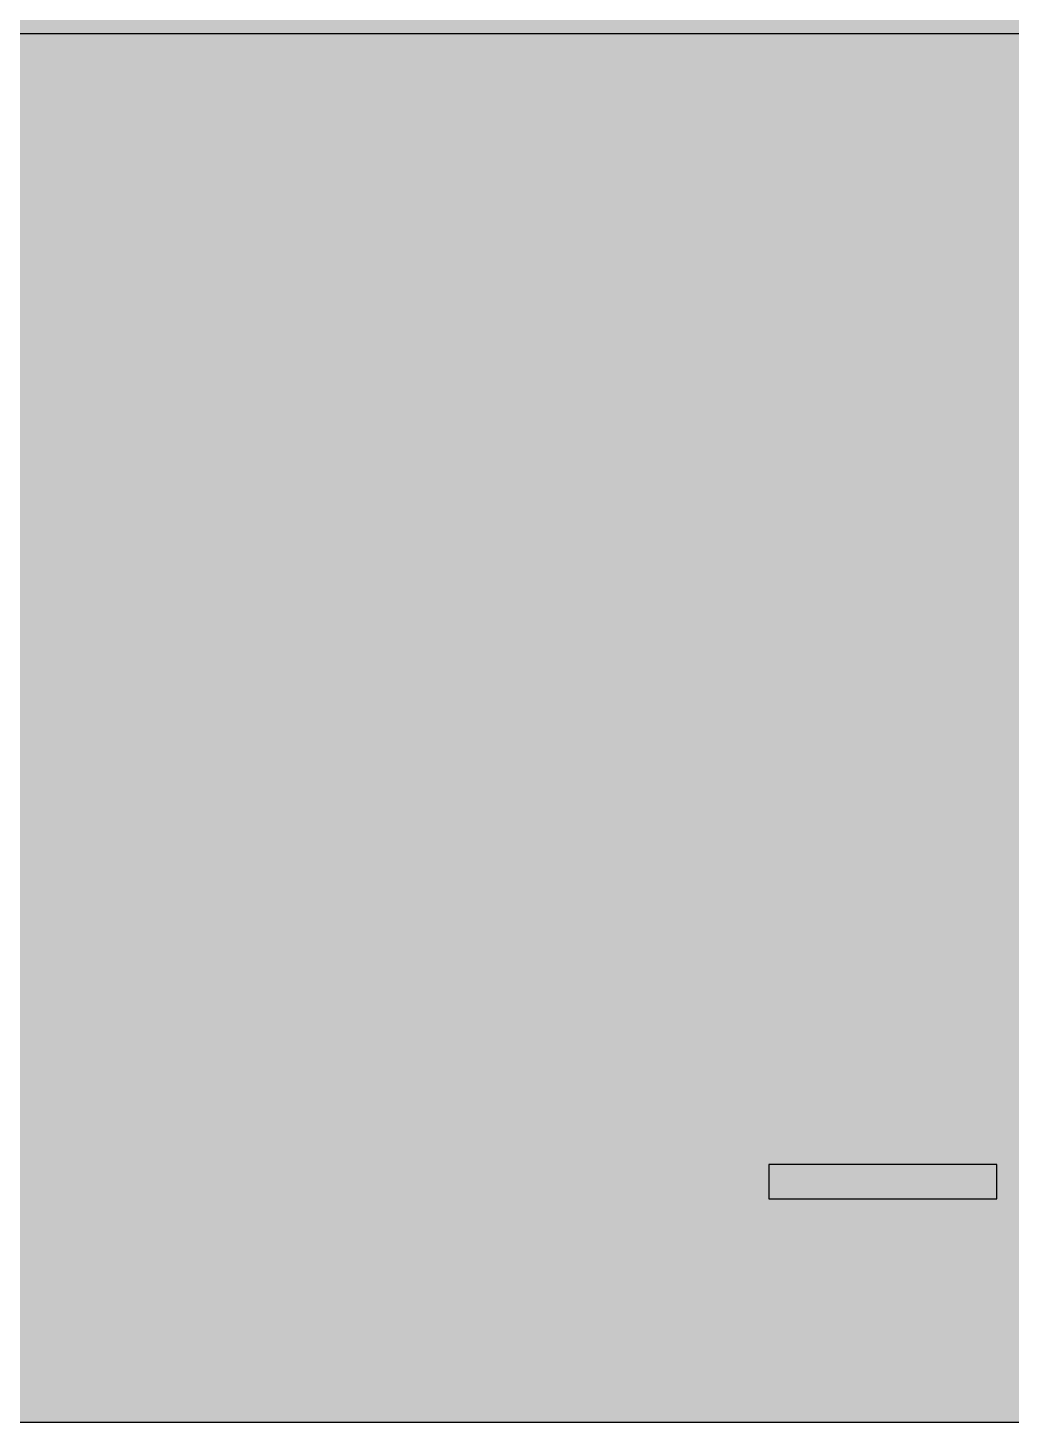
# Model space of a CAD drawing. Header units: millimetres. Extents: x 0 to 966, y -664 to 90.
# Drawn here: x 358.1 to 373.64, y -390 to -367.97 of the extents above; entities that cross this region are included whole.
import ezdxf

# ---------------------------------------------------------------- set-up
doc = ezdxf.new("R2010")
doc.units = ezdxf.units.MM
for name, color, linetype in [('HDL_BODY', 7, 'Continuous'), ('HDL_DETAIL', 7, 'Continuous'), ('HDL_PRINT', 7, 'Continuous')]:
    doc.layers.add(name, color=color, linetype=linetype)

# ---------------------------------------------------------------- blocks, each defined once
blk = doc.blocks.new('M_DM04.1_FRONT')
at = {"layer": 'HDL_BODY', "true_color": 0x202126}
blk.add_hatch(color=250, dxfattribs=at).paths.add_polyline_path([(0, 0), (144, 0), (144, 90), (0, 90)])
at = {"layer": 'HDL_BODY', "true_color": 0x2a2a30}
blk.add_hatch(color=250, dxfattribs=at).paths.add_polyline_path([(0.4, 20.52), (143.6, 20.52), (143.6, 68.31), (0.4, 68.31)])
at = {"layer": 'HDL_BODY', "true_color": 0x23242a}
blk.add_hatch(color=250, dxfattribs=at).paths.add_polyline_path([(0.4, 0.5), (143.6, 0.5), (143.6, 19.8), (0.4, 19.8)])
at = {"layer": 'HDL_PRINT', "true_color": 0xdee1e9}
h = blk.add_hatch(color=254, dxfattribs=at)
h.paths.add_polyline_path([(114.77, 13.997), (114.77, 15.802), (115.399, 15.802), (115.451, 15.802), (115.51, 15.802), (115.569, 15.802), (115.62, 15.802), (115.656, 15.802), (115.67, 15.802), (115.708, 15.769), (115.746, 15.745), (115.785, 15.729), (115.823, 15.719), (115.862, 15.714), (115.901, 15.712), (115.94, 15.712), (115.947, 15.673), (115.963, 15.645), (115.985, 15.622), (116.006, 15.598), (116.022, 15.57), (116.029, 15.531), (116.062, 15.493), (116.087, 15.454), (116.103, 15.415), (116.113, 15.377), (116.118, 15.338), (116.12, 15.299), (116.12, 15.261), (116.116, 15.197), (116.104, 15.141), (116.086, 15.091), (116.063, 15.046), (116.036, 15.006), (116.006, 14.969), (115.973, 14.934), (115.94, 14.9), (115.907, 14.87), (115.867, 14.84), (115.82, 14.813), (115.766, 14.787), (115.706, 14.765), (115.639, 14.746), (115.566, 14.732), (115.486, 14.722), (115.399, 14.719), (114.949, 14.719), (114.949, 13.997), (114.77, 13.997)])
h.paths.add_polyline_path([(114.949, 14.9), (115.399, 14.9), (115.462, 14.903), (115.518, 14.914), (115.568, 14.928), (115.613, 14.945), (115.653, 14.961), (115.69, 14.976), (115.725, 14.986), (115.758, 14.99), (115.792, 15.029), (115.816, 15.067), (115.832, 15.106), (115.842, 15.145), (115.847, 15.183), (115.849, 15.222), (115.849, 15.261), (115.849, 15.314), (115.849, 15.363), (115.849, 15.404), (115.849, 15.431), (115.849, 15.441), (115.81, 15.479), (115.782, 15.504), (115.758, 15.52), (115.735, 15.528), (115.707, 15.531), (115.67, 15.531), (115.631, 15.531), (115.599, 15.531), (115.568, 15.531), (115.529, 15.531), (115.475, 15.531), (115.399, 15.531), (114.949, 15.531), (114.949, 14.9)])
for points in [[(119.815, 13.997), (120.356, 15.802), (120.535, 15.802), (119.994, 13.997), (119.815, 13.997)], [(120.715, 13.997), (120.715, 15.802), (120.985, 15.802), (120.985, 14.178), (121.797, 14.178), (121.797, 13.997), (120.715, 13.997)], [(122.156, 13.997), (122.156, 15.802), (123.418, 15.802), (123.418, 15.531), (122.336, 15.531), (122.336, 14.99), (123.327, 14.99), (123.327, 14.809), (122.336, 14.809), (122.336, 14.178), (123.509, 14.178), (123.509, 13.997), (122.156, 13.997)], [(116.39, 13.997), (116.39, 15.261), (116.57, 15.261), (116.57, 15.08), (116.604, 15.119), (116.63, 15.155), (116.651, 15.189), (116.67, 15.218), (116.691, 15.241), (116.716, 15.255), (116.749, 15.261), (116.841, 15.351), (116.879, 15.346), (116.918, 15.333), (116.957, 15.315), (116.995, 15.296), (117.034, 15.279), (117.072, 15.266), (117.111, 15.261), (117.02, 15.08), (116.976, 15.08), (116.945, 15.08), (116.918, 15.08), (116.886, 15.08), (116.841, 15.08), (116.749, 15.08), (116.712, 15.042), (116.687, 15.013), (116.672, 14.99), (116.664, 14.967), (116.662, 14.938), (116.661, 14.9), (116.627, 14.861), (116.603, 14.822), (116.587, 14.784), (116.577, 14.745), (116.572, 14.706), (116.57, 14.668), (116.57, 14.629), (116.57, 13.997), (116.39, 13.997)], [(117.923, 6.959), (118.191, 6.869), (118.158, 6.805), (118.124, 6.749), (118.091, 6.699), (118.057, 6.654), (118.023, 6.614), (117.99, 6.577), (117.956, 6.542), (117.923, 6.508), (117.866, 6.454), (117.813, 6.412), (117.765, 6.381), (117.719, 6.358), (117.674, 6.343), (117.628, 6.334), (117.58, 6.329), (117.528, 6.328), (117.47, 6.327), (117.41, 6.327), (117.35, 6.328), (117.291, 6.331), (117.231, 6.335), (117.171, 6.343), (117.111, 6.354), (117.051, 6.37), (116.992, 6.391), (116.932, 6.418), (116.898, 6.452), (116.863, 6.487), (116.829, 6.524), (116.795, 6.564), (116.761, 6.609), (116.728, 6.659), (116.694, 6.715), (116.661, 6.779), (116.657, 6.842), (116.647, 6.9), (116.632, 6.953), (116.616, 7.004), (116.599, 7.055), (116.584, 7.109), (116.574, 7.166), (116.57, 7.23), (116.573, 7.29), (116.581, 7.35), (116.594, 7.41), (116.608, 7.47), (116.623, 7.531), (116.638, 7.591), (116.65, 7.651), (116.658, 7.711), (116.661, 7.771), (116.695, 7.805), (116.729, 7.839), (116.766, 7.873), (116.806, 7.907), (116.851, 7.94), (116.901, 7.974), (116.957, 8.008), (117.02, 8.042), (117.058, 8.072), (117.104, 8.094), (117.155, 8.11), (117.212, 8.121), (117.273, 8.127), (117.337, 8.131), (117.403, 8.132), (117.47, 8.132), (117.534, 8.132), (117.592, 8.131), (117.645, 8.127), (117.697, 8.121), (117.748, 8.11), (117.801, 8.094), (117.859, 8.072), (117.923, 8.042), (117.956, 8.004), (117.99, 7.96), (118.023, 7.912), (118.057, 7.861), (118.091, 7.811), (118.124, 7.763), (118.158, 7.719), (118.191, 7.681), (117.923, 7.591), (117.918, 7.629), (117.903, 7.668), (117.88, 7.707), (117.851, 7.745), (117.817, 7.784), (117.78, 7.823), (117.741, 7.861), (117.703, 7.895), (117.664, 7.919), (117.626, 7.935), (117.587, 7.945), (117.548, 7.95), (117.509, 7.952), (117.47, 7.952), (117.407, 7.952), (117.351, 7.95), (117.302, 7.947), (117.258, 7.94), (117.218, 7.93), (117.181, 7.914), (117.145, 7.891), (117.111, 7.861), (117.073, 7.823), (117.036, 7.784), (117.002, 7.745), (116.974, 7.707), (116.951, 7.668), (116.937, 7.629), (116.932, 7.591), (116.902, 7.557), (116.879, 7.522), (116.863, 7.484), (116.852, 7.444), (116.845, 7.4), (116.842, 7.35), (116.841, 7.293), (116.841, 7.23), (116.841, 7.192), (116.842, 7.148), (116.845, 7.1), (116.852, 7.049), (116.863, 6.999), (116.879, 6.951), (116.902, 6.907), (116.932, 6.869), (116.937, 6.83), (116.951, 6.792), (116.974, 6.753), (117.002, 6.714), (117.036, 6.675), (117.073, 6.637), (117.111, 6.598), (117.15, 6.565), (117.189, 6.541), (117.227, 6.525), (117.266, 6.515), (117.304, 6.51), (117.343, 6.508), (117.382, 6.508), (117.445, 6.508), (117.501, 6.509), (117.551, 6.513), (117.595, 6.519), (117.636, 6.53), (117.673, 6.546), (117.707, 6.568), (117.741, 6.598), (117.775, 6.632), (117.808, 6.667), (117.839, 6.704), (117.866, 6.745), (117.889, 6.789), (117.907, 6.839), (117.919, 6.895), (117.923, 6.959)], [(118.373, 6.779), (118.644, 6.869), (118.644, 6.797), (118.646, 6.736), (118.651, 6.686), (118.66, 6.648), (118.676, 6.62), (118.699, 6.604), (118.732, 6.598), (118.771, 6.565), (118.81, 6.541), (118.848, 6.525), (118.887, 6.515), (118.925, 6.51), (118.964, 6.508), (119.003, 6.508), (119.048, 6.508), (119.09, 6.511), (119.127, 6.519), (119.156, 6.535), (119.175, 6.56), (119.182, 6.598), (119.221, 6.637), (119.258, 6.675), (119.292, 6.714), (119.322, 6.753), (119.344, 6.792), (119.359, 6.83), (119.365, 6.869), (119.36, 6.908), (119.347, 6.946), (119.329, 6.985), (119.309, 7.024), (119.291, 7.062), (119.278, 7.101), (119.273, 7.14), (119.234, 7.145), (119.196, 7.157), (119.157, 7.175), (119.119, 7.194), (119.08, 7.212), (119.042, 7.225), (119.003, 7.23), (118.957, 7.23), (118.926, 7.23), (118.898, 7.23), (118.867, 7.23), (118.823, 7.23), (118.823, 7.41), (118.911, 7.41), (118.957, 7.411), (118.999, 7.414), (119.037, 7.422), (119.067, 7.437), (119.087, 7.462), (119.094, 7.5), (119.132, 7.506), (119.168, 7.52), (119.202, 7.543), (119.231, 7.572), (119.253, 7.606), (119.268, 7.643), (119.273, 7.681), (119.267, 7.726), (119.25, 7.768), (119.228, 7.805), (119.206, 7.835), (119.189, 7.854), (119.182, 7.861), (119.144, 7.895), (119.106, 7.919), (119.067, 7.935), (119.029, 7.945), (118.99, 7.95), (118.951, 7.952), (118.911, 7.952), (118.905, 7.951), (118.885, 7.948), (118.856, 7.94), (118.819, 7.925), (118.777, 7.899), (118.732, 7.861), (118.695, 7.854), (118.67, 7.835), (118.655, 7.805), (118.647, 7.768), (118.644, 7.726), (118.644, 7.681), (118.373, 7.681), (118.403, 7.745), (118.426, 7.801), (118.445, 7.851), (118.462, 7.895), (118.479, 7.936), (118.499, 7.973), (118.522, 8.008), (118.553, 8.042), (118.624, 8.075), (118.687, 8.099), (118.741, 8.115), (118.79, 8.125), (118.833, 8.13), (118.873, 8.132), (118.911, 8.132), (118.951, 8.132), (118.99, 8.13), (119.029, 8.125), (119.067, 8.115), (119.106, 8.099), (119.144, 8.075), (119.182, 8.042), (119.221, 8.037), (119.26, 8.024), (119.299, 8.006), (119.338, 7.987), (119.377, 7.97), (119.415, 7.957), (119.453, 7.952), (119.453, 7.907), (119.453, 7.861), (119.453, 7.816), (119.453, 7.771), (119.453, 7.726), (119.453, 7.681), (119.453, 7.628), (119.453, 7.578), (119.453, 7.538), (119.453, 7.511), (119.453, 7.5), (119.415, 7.462), (119.377, 7.425), (119.338, 7.392), (119.299, 7.363), (119.26, 7.34), (119.221, 7.325), (119.182, 7.32), (119.246, 7.316), (119.301, 7.305), (119.348, 7.287), (119.386, 7.264), (119.415, 7.236), (119.436, 7.206), (119.449, 7.173), (119.453, 7.14), (119.487, 7.101), (119.511, 7.062), (119.527, 7.024), (119.537, 6.985), (119.542, 6.946), (119.544, 6.908), (119.544, 6.869), (119.544, 6.805), (119.541, 6.749), (119.535, 6.699), (119.522, 6.654), (119.5, 6.614), (119.468, 6.577), (119.424, 6.542), (119.365, 6.508), (119.327, 6.448), (119.282, 6.404), (119.234, 6.371), (119.184, 6.35), (119.133, 6.337), (119.085, 6.33), (119.041, 6.328), (119.003, 6.327), (118.936, 6.328), (118.87, 6.329), (118.806, 6.332), (118.745, 6.339), (118.688, 6.349), (118.636, 6.366), (118.591, 6.388), (118.553, 6.418), (118.519, 6.456), (118.486, 6.5), (118.456, 6.548), (118.429, 6.598), (118.406, 6.649), (118.388, 6.697), (118.377, 6.741), (118.373, 6.779)], [(121.797, 6.327), (121.077, 8.132), (121.344, 8.132), (121.797, 6.869), (121.83, 6.797), (121.853, 6.734), (121.869, 6.679), (121.879, 6.631), (121.884, 6.587), (121.885, 6.547), (121.886, 6.508), (121.891, 6.552), (121.904, 6.603), (121.921, 6.659), (121.941, 6.717), (121.959, 6.774), (121.972, 6.825), (121.977, 6.869), (122.518, 8.132), (122.698, 8.132), (121.977, 6.327), (121.797, 6.327)]]:
    blk.add_hatch(color=254, dxfattribs=at).paths.add_polyline_path(points)
h = blk.add_hatch(color=254, dxfattribs=at)
h.paths.add_polyline_path([(117.111, 14.629), (117.114, 14.716), (117.124, 14.796), (117.138, 14.87), (117.157, 14.936), (117.18, 14.997), (117.205, 15.05), (117.232, 15.097), (117.261, 15.137), (117.291, 15.17), (117.354, 15.204), (117.411, 15.237), (117.465, 15.267), (117.516, 15.294), (117.567, 15.318), (117.62, 15.335), (117.677, 15.347), (117.741, 15.351), (117.809, 15.347), (117.876, 15.335), (117.94, 15.318), (118.001, 15.294), (118.058, 15.267), (118.109, 15.237), (118.154, 15.204), (118.191, 15.17), (118.221, 15.113), (118.251, 15.06), (118.279, 15.01), (118.304, 14.959), (118.327, 14.907), (118.346, 14.85), (118.361, 14.786), (118.37, 14.713), (118.373, 14.629), (118.369, 14.565), (118.359, 14.509), (118.344, 14.459), (118.328, 14.415), (118.311, 14.374), (118.296, 14.337), (118.286, 14.302), (118.282, 14.268), (118.252, 14.234), (118.226, 14.2), (118.204, 14.166), (118.18, 14.133), (118.152, 14.099), (118.117, 14.065), (118.071, 14.031), (118.011, 13.997), (117.967, 13.997), (117.922, 13.997), (117.877, 13.997), (117.832, 13.997), (117.786, 13.997), (117.741, 13.997), (117.681, 13.997), (117.622, 13.999), (117.565, 14.004), (117.509, 14.013), (117.457, 14.028), (117.408, 14.051), (117.364, 14.082), (117.324, 14.124), (117.291, 14.178), (117.258, 14.216), (117.225, 14.261), (117.195, 14.313), (117.168, 14.37), (117.145, 14.431), (117.127, 14.495), (117.115, 14.562), (117.111, 14.629)])
h.paths.add_polyline_path([(117.382, 14.629), (117.382, 14.565), (117.383, 14.509), (117.387, 14.459), (117.393, 14.415), (117.403, 14.374), (117.419, 14.337), (117.441, 14.302), (117.47, 14.268), (117.509, 14.235), (117.548, 14.211), (117.587, 14.195), (117.626, 14.185), (117.664, 14.18), (117.703, 14.178), (117.741, 14.178), (117.78, 14.178), (117.819, 14.18), (117.858, 14.185), (117.897, 14.195), (117.935, 14.211), (117.973, 14.235), (118.011, 14.268), (118.041, 14.302), (118.064, 14.337), (118.08, 14.374), (118.091, 14.415), (118.098, 14.459), (118.101, 14.509), (118.102, 14.565), (118.103, 14.629), (118.102, 14.693), (118.101, 14.749), (118.098, 14.799), (118.091, 14.843), (118.08, 14.884), (118.064, 14.921), (118.041, 14.956), (118.011, 14.99), (117.973, 15.028), (117.935, 15.065), (117.897, 15.099), (117.858, 15.128), (117.819, 15.15), (117.78, 15.165), (117.741, 15.17), (117.703, 15.165), (117.664, 15.15), (117.626, 15.128), (117.587, 15.099), (117.548, 15.065), (117.509, 15.028), (117.47, 14.99), (117.441, 14.956), (117.419, 14.921), (117.403, 14.884), (117.393, 14.843), (117.387, 14.799), (117.383, 14.749), (117.382, 14.693), (117.382, 14.629)])
h = blk.add_hatch(color=254, dxfattribs=at)
h.paths.add_polyline_path([(118.553, 13.907), (118.823, 13.817), (118.823, 13.727), (118.861, 13.693), (118.9, 13.669), (118.938, 13.653), (118.977, 13.643), (119.016, 13.638), (119.055, 13.637), (119.094, 13.636), (119.138, 13.637), (119.18, 13.64), (119.217, 13.648), (119.246, 13.663), (119.266, 13.689), (119.273, 13.727), (119.312, 13.732), (119.349, 13.747), (119.382, 13.769), (119.411, 13.798), (119.433, 13.832), (119.448, 13.869), (119.453, 13.907), (119.453, 13.915), (119.453, 13.937), (119.453, 13.975), (119.453, 14.027), (119.453, 14.095), (119.453, 14.178), (119.419, 14.144), (119.385, 14.112), (119.348, 14.081), (119.308, 14.054), (119.263, 14.031), (119.213, 14.013), (119.157, 14.001), (119.094, 13.997), (119.026, 14.001), (118.959, 14.013), (118.895, 14.031), (118.834, 14.054), (118.777, 14.081), (118.726, 14.112), (118.681, 14.144), (118.644, 14.178), (118.614, 14.216), (118.591, 14.261), (118.575, 14.313), (118.564, 14.37), (118.557, 14.431), (118.554, 14.495), (118.553, 14.562), (118.553, 14.629), (118.553, 14.701), (118.553, 14.764), (118.553, 14.818), (118.553, 14.867), (118.553, 14.91), (118.553, 14.951), (118.553, 14.99), (118.592, 15.029), (118.63, 15.067), (118.669, 15.106), (118.707, 15.145), (118.746, 15.183), (118.784, 15.222), (118.823, 15.261), (118.861, 15.266), (118.9, 15.279), (118.938, 15.296), (118.977, 15.315), (119.016, 15.333), (119.055, 15.346), (119.094, 15.351), (119.157, 15.347), (119.213, 15.335), (119.263, 15.318), (119.308, 15.294), (119.348, 15.267), (119.385, 15.237), (119.419, 15.204), (119.453, 15.17), (119.453, 15.261), (119.635, 15.261), (119.635, 14.178), (119.635, 14.11), (119.635, 14.044), (119.635, 13.979), (119.635, 13.918), (119.635, 13.861), (119.635, 13.81), (119.635, 13.765), (119.635, 13.727), (119.601, 13.688), (119.575, 13.651), (119.554, 13.618), (119.534, 13.589), (119.513, 13.566), (119.487, 13.551), (119.453, 13.546), (119.416, 13.516), (119.372, 13.494), (119.324, 13.478), (119.273, 13.467), (119.223, 13.461), (119.175, 13.457), (119.131, 13.456), (119.094, 13.456), (119.03, 13.456), (118.973, 13.457), (118.923, 13.461), (118.879, 13.467), (118.839, 13.478), (118.801, 13.494), (118.766, 13.516), (118.732, 13.546), (118.699, 13.58), (118.667, 13.615), (118.637, 13.652), (118.609, 13.693), (118.586, 13.737), (118.568, 13.787), (118.557, 13.843), (118.553, 13.907)])
h.paths.add_polyline_path([(118.732, 14.629), (118.736, 14.565), (118.746, 14.509), (118.761, 14.459), (118.778, 14.415), (118.794, 14.374), (118.809, 14.337), (118.819, 14.302), (118.823, 14.268), (118.861, 14.235), (118.9, 14.211), (118.938, 14.195), (118.977, 14.185), (119.016, 14.18), (119.055, 14.178), (119.094, 14.178), (119.132, 14.178), (119.17, 14.18), (119.209, 14.185), (119.248, 14.195), (119.286, 14.211), (119.326, 14.235), (119.365, 14.268), (119.394, 14.302), (119.416, 14.337), (119.431, 14.374), (119.442, 14.415), (119.448, 14.459), (119.451, 14.509), (119.453, 14.565), (119.453, 14.629), (119.453, 14.693), (119.451, 14.749), (119.448, 14.799), (119.442, 14.843), (119.431, 14.884), (119.416, 14.921), (119.394, 14.956), (119.365, 14.99), (119.326, 15.028), (119.286, 15.065), (119.248, 15.099), (119.209, 15.128), (119.17, 15.15), (119.132, 15.165), (119.094, 15.17), (119.055, 15.165), (119.016, 15.15), (118.977, 15.128), (118.938, 15.099), (118.9, 15.065), (118.861, 15.028), (118.823, 14.99), (118.819, 14.956), (118.809, 14.921), (118.794, 14.884), (118.778, 14.843), (118.761, 14.799), (118.746, 14.749), (118.736, 14.693), (118.732, 14.629)])
h = blk.add_hatch(color=254, dxfattribs=at)
h.paths.add_polyline_path([(114.858, 6.327), (114.858, 8.132), (115.49, 8.132), (115.541, 8.132), (115.599, 8.132), (115.657, 8.132), (115.708, 8.132), (115.744, 8.132), (115.758, 8.132), (115.818, 8.128), (115.865, 8.117), (115.901, 8.099), (115.929, 8.076), (115.952, 8.048), (115.975, 8.018), (115.999, 7.985), (116.029, 7.952), (116.068, 7.913), (116.107, 7.874), (116.146, 7.836), (116.184, 7.797), (116.223, 7.758), (116.261, 7.72), (116.299, 7.681), (116.299, 7.643), (116.299, 7.598), (116.299, 7.546), (116.299, 7.489), (116.299, 7.428), (116.299, 7.364), (116.299, 7.297), (116.299, 7.23), (116.299, 7.186), (116.299, 7.135), (116.299, 7.078), (116.299, 7.02), (116.299, 6.964), (116.299, 6.913), (116.299, 6.869), (116.294, 6.83), (116.282, 6.792), (116.265, 6.753), (116.246, 6.714), (116.229, 6.675), (116.216, 6.637), (116.211, 6.598), (116.172, 6.593), (116.135, 6.578), (116.101, 6.556), (116.072, 6.527), (116.049, 6.493), (116.034, 6.456), (116.029, 6.418), (115.991, 6.418), (115.952, 6.416), (115.914, 6.411), (115.875, 6.401), (115.836, 6.385), (115.797, 6.361), (115.758, 6.327), (115.714, 6.327), (115.669, 6.327), (115.624, 6.327), (115.579, 6.327), (115.535, 6.327), (115.49, 6.327), (114.858, 6.327)])
h.paths.add_polyline_path([(115.128, 6.508), (115.49, 6.508), (115.528, 6.513), (115.567, 6.526), (115.605, 6.543), (115.643, 6.563), (115.682, 6.58), (115.72, 6.593), (115.758, 6.598), (115.797, 6.599), (115.826, 6.601), (115.849, 6.609), (115.873, 6.625), (115.902, 6.65), (115.94, 6.688), (115.947, 6.727), (115.963, 6.755), (115.985, 6.779), (116.006, 6.802), (116.022, 6.83), (116.029, 6.869), (116.059, 6.907), (116.081, 6.951), (116.098, 6.999), (116.108, 7.049), (116.115, 7.1), (116.118, 7.148), (116.12, 7.192), (116.12, 7.23), (116.116, 7.297), (116.106, 7.364), (116.091, 7.428), (116.074, 7.489), (116.057, 7.546), (116.043, 7.598), (116.033, 7.643), (116.029, 7.681), (115.991, 7.719), (115.952, 7.756), (115.914, 7.79), (115.875, 7.819), (115.836, 7.841), (115.797, 7.856), (115.758, 7.861), (115.748, 7.895), (115.72, 7.919), (115.68, 7.935), (115.633, 7.945), (115.582, 7.95), (115.533, 7.952), (115.49, 7.952), (115.128, 7.952), (115.128, 6.508)])
h = blk.add_hatch(color=254, dxfattribs=at)
h.paths.add_polyline_path([(119.815, 7.23), (119.815, 7.29), (119.815, 7.35), (119.815, 7.41), (119.815, 7.47), (119.815, 7.531), (119.815, 7.591), (119.815, 7.651), (119.815, 7.711), (119.815, 7.771), (119.853, 7.81), (119.891, 7.849), (119.929, 7.887), (119.968, 7.926), (120.007, 7.965), (120.046, 8.003), (120.085, 8.042), (120.096, 8.075), (120.123, 8.099), (120.163, 8.115), (120.211, 8.125), (120.262, 8.13), (120.312, 8.132), (120.356, 8.132), (120.394, 8.132), (120.432, 8.13), (120.471, 8.125), (120.509, 8.115), (120.547, 8.099), (120.586, 8.075), (120.624, 8.042), (120.662, 8.035), (120.691, 8.019), (120.715, 7.997), (120.738, 7.975), (120.767, 7.958), (120.806, 7.952), (120.811, 7.913), (120.824, 7.874), (120.841, 7.836), (120.86, 7.797), (120.877, 7.758), (120.889, 7.72), (120.894, 7.681), (120.898, 7.643), (120.908, 7.598), (120.923, 7.546), (120.94, 7.489), (120.957, 7.428), (120.971, 7.364), (120.982, 7.297), (120.985, 7.23), (120.982, 7.17), (120.974, 7.11), (120.962, 7.049), (120.947, 6.989), (120.932, 6.929), (120.918, 6.869), (120.906, 6.809), (120.897, 6.748), (120.894, 6.688), (120.861, 6.65), (120.836, 6.611), (120.815, 6.572), (120.796, 6.534), (120.775, 6.495), (120.749, 6.456), (120.715, 6.418), (120.681, 6.388), (120.645, 6.366), (120.608, 6.349), (120.568, 6.339), (120.524, 6.332), (120.475, 6.329), (120.419, 6.328), (120.356, 6.327), (120.292, 6.328), (120.235, 6.33), (120.185, 6.337), (120.141, 6.35), (120.101, 6.371), (120.063, 6.404), (120.028, 6.448), (119.994, 6.508), (119.945, 6.562), (119.907, 6.618), (119.876, 6.675), (119.853, 6.736), (119.837, 6.801), (119.826, 6.872), (119.82, 6.949), (119.816, 7.033), (119.815, 7.127), (119.815, 7.23)])
h.paths.add_polyline_path([(119.994, 7.23), (119.997, 7.151), (120.004, 7.077), (120.014, 7.008), (120.026, 6.942), (120.04, 6.88), (120.053, 6.821), (120.066, 6.763), (120.076, 6.707), (120.083, 6.652), (120.085, 6.598), (120.123, 6.565), (120.162, 6.541), (120.2, 6.525), (120.239, 6.515), (120.278, 6.51), (120.317, 6.508), (120.356, 6.508), (120.394, 6.508), (120.432, 6.51), (120.471, 6.515), (120.509, 6.525), (120.547, 6.541), (120.586, 6.565), (120.624, 6.598), (120.648, 6.652), (120.668, 6.707), (120.684, 6.763), (120.695, 6.821), (120.703, 6.88), (120.709, 6.942), (120.712, 7.008), (120.714, 7.077), (120.715, 7.151), (120.715, 7.23), (120.715, 7.317), (120.714, 7.397), (120.711, 7.47), (120.707, 7.537), (120.699, 7.597), (120.688, 7.651), (120.672, 7.698), (120.651, 7.738), (120.624, 7.771), (120.586, 7.838), (120.547, 7.886), (120.509, 7.918), (120.471, 7.938), (120.432, 7.948), (120.394, 7.951), (120.356, 7.952), (120.317, 7.952), (120.278, 7.95), (120.239, 7.945), (120.2, 7.935), (120.162, 7.919), (120.123, 7.895), (120.085, 7.861), (120.083, 7.807), (120.076, 7.752), (120.066, 7.697), (120.053, 7.639), (120.04, 7.579), (120.026, 7.517), (120.014, 7.451), (120.004, 7.382), (119.997, 7.308), (119.994, 7.23)])
at = {"layer": 'HDL_DETAIL', "color": 251, "true_color": 0x52555c}
for points in [[(0, 21.938), (143.963, 21.938)], [(123.418, 4.072), (119.815, 4.072)], [(119.815, 4.072), (119.815, 3.53)], [(119.815, 4.072), (119.815, 3.53)], [(123.418, 4.072), (119.815, 4.072)], [(123.418, 3.53), (123.418, 4.072)], [(119.815, 3.53), (123.418, 3.53)], [(119.815, 3.53), (123.418, 3.53)], [(0, 0), (128.013, 0)]]:
    blk.add_lwpolyline(points, dxfattribs=at)

msp = doc.modelspace()

# ---------------------------------------------------------------- block references
msp.add_blockref('M_DM04.1_FRONT', (250, -390))

doc.saveas('drawing.dxf')
